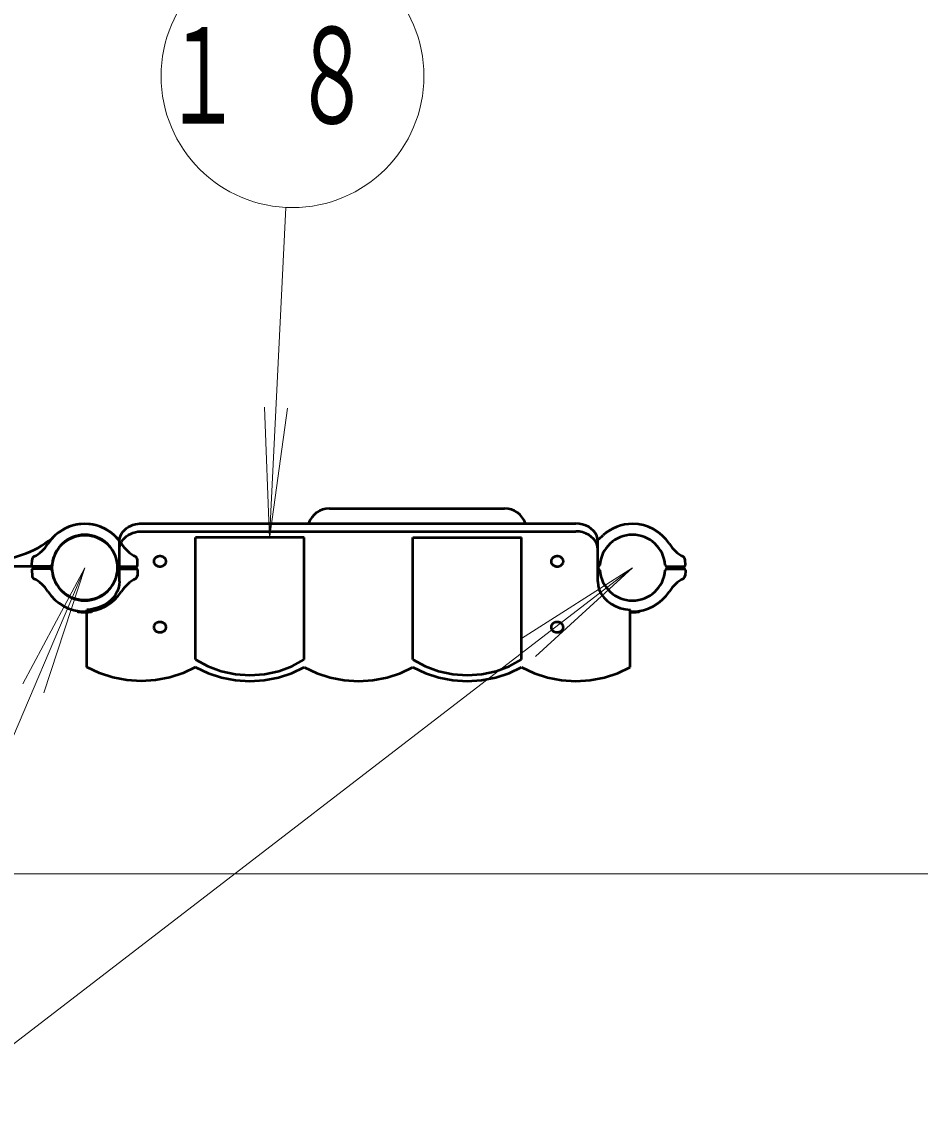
# Model space of a CAD drawing. Units: millimetres on the paper, scale 1:60. Extents: x -385 to 0, y -594 to 267.
# Drawn here: x -244.29 to -223.79, y 77.25 to 102.17 of the extents above; entities that cross this region are included whole.
import ezdxf

# ---------------------------------------------------------------- set-up
doc = ezdxf.new("R2010")
doc.units = ezdxf.units.MM
doc.layers.add('LY_1', color=140, linetype='Continuous', lineweight=50)
doc.styles.add('ＭＳ ゴシック', font='')
doc.styles.get('ＭＳ ゴシック').set_extended_font_data('MS Gothic')

msp = doc.modelspace()

# ---------------------------------------------------------------- linework, layer by layer
at = {"layer": 'LY_1', "color": 7, "lineweight": 13}
for p, q in [((-238.265, 97.936), (-238.642, 90.382)), ((-238.642, 90.382), (-238.754, 93.38)), ((-238.642, 90.382), (-238.232, 93.354)), ((-247.773, 78.181), (-242.856, 89.717)), ((-246.571, 77.25), (-230.356, 89.717)), ((-242.856, 89.717), (-244.269, 87.07)), ((-242.856, 89.717), (-243.788, 86.865)), ((-230.356, 89.717), (-232.885, 88.103)), ((-230.356, 89.717), (-232.566, 87.688)), ((-217.023, 82.734), (-352.273, 82.734)), ((-216.606, 82.734), (-352.273, 82.734))]:
    msp.add_line(p, q, dxfattribs=at)
at = {"layer": 'LY_1'}
for p, q in [((-237.273, 91.067), (-233.273, 91.067)), ((-241.564, 90.725), (-231.649, 90.725)), ((-241.564, 90.544), (-231.649, 90.544)), ((-242.064, 89.402), (-242.064, 90.316)), ((-237.846, 90.407), (-240.326, 90.407)), ((-240.326, 87.62), (-240.326, 90.407)), ((-237.846, 87.62), (-237.846, 90.407)), ((-235.366, 87.62), (-235.366, 90.407)), ((-235.366, 90.407), (-232.886, 90.407)), ((-232.886, 87.62), (-232.886, 90.407)), ((-231.149, 89.402), (-231.149, 90.316)), ((-243.638, 89.742), (-244.947, 89.742)), ((-244.063, 89.777), (-244.059, 89.898)), ((-243.638, 89.742), (-244.03, 89.742)), ((-242.075, 89.742), (-241.683, 89.742)), ((-242.075, 89.742), (-242.064, 89.742)), ((-241.649, 89.777), (-241.653, 89.898)), ((-231.138, 89.742), (-231.149, 89.742)), ((-229.575, 89.742), (-229.183, 89.742)), ((-229.149, 89.777), (-229.153, 89.898)), ((-244.063, 89.658), (-244.059, 89.536)), ((-244.063, 89.658), (-244.059, 89.527)), ((-243.638, 89.692), (-244.03, 89.692)), ((-243.638, 89.692), (-244.03, 89.692)), ((-242.075, 89.692), (-241.683, 89.692)), ((-242.075, 89.692), (-242.064, 89.692)), ((-241.649, 89.658), (-241.654, 89.527)), ((-231.138, 89.692), (-231.149, 89.692)), ((-229.575, 89.692), (-229.183, 89.692)), ((-229.149, 89.658), (-229.154, 89.527)), ((-243.023, 88.731), (-243.023, 88.728)), ((-243.023, 88.731), (-243.023, 88.728)), ((-242.806, 87.45), (-242.806, 88.755)), ((-242.69, 88.731), (-242.69, 88.728)), ((-230.406, 87.45), (-230.406, 88.755)), ((-230.19, 88.731), (-230.19, 88.728))]:
    msp.add_line(p, q, dxfattribs=at)
for points in [[(-242.064, 90.316), (-242.06, 90.364), (-242.05, 90.411), (-242.033, 90.458), (-242.009, 90.502), (-241.98, 90.543), (-241.944, 90.582), (-241.903, 90.617), (-241.858, 90.647), (-241.808, 90.673), (-241.755, 90.694), (-241.7, 90.71), (-241.642, 90.72), (-241.603, 90.724), (-241.564, 90.725)], [(-231.149, 90.316), (-231.155, 90.38), (-231.173, 90.442), (-231.203, 90.502), (-231.244, 90.557), (-231.295, 90.605), (-231.355, 90.647), (-231.422, 90.681), (-231.494, 90.705), (-231.571, 90.72), (-231.649, 90.725)], [(-242.064, 90.134), (-242.06, 90.182), (-242.05, 90.23), (-242.033, 90.276), (-242.009, 90.32), (-241.98, 90.362), (-241.944, 90.4), (-241.903, 90.435), (-241.858, 90.466), (-241.808, 90.492), (-241.755, 90.513), (-241.7, 90.528), (-241.642, 90.539), (-241.603, 90.542), (-241.564, 90.544)], [(-231.149, 90.134), (-231.155, 90.198), (-231.173, 90.261), (-231.203, 90.32), (-231.244, 90.375), (-231.295, 90.424), (-231.355, 90.466), (-231.422, 90.499), (-231.494, 90.524), (-231.571, 90.539), (-231.649, 90.544)], [(-242.064, 89.402), (-242.069, 89.325), (-242.086, 89.249), (-242.114, 89.175), (-242.153, 89.104), (-242.201, 89.038), (-242.259, 88.976), (-242.325, 88.921), (-242.399, 88.872), (-242.479, 88.832), (-242.565, 88.799), (-242.655, 88.775), (-242.747, 88.759), (-242.777, 88.757), (-242.806, 88.755)], [(-231.149, 89.402), (-231.14, 89.305), (-231.113, 89.21), (-231.069, 89.119), (-231.009, 89.034), (-230.934, 88.958), (-230.846, 88.892), (-230.747, 88.838), (-230.639, 88.796), (-230.525, 88.768), (-230.406, 88.755)], [(-240.326, 87.62), (-240.048, 87.469), (-239.743, 87.358), (-239.419, 87.29), (-239.086, 87.267), (-238.754, 87.29), (-238.43, 87.358), (-238.125, 87.469), (-237.846, 87.62)], [(-235.366, 87.62), (-235.088, 87.469), (-234.783, 87.358), (-234.459, 87.29), (-234.126, 87.267), (-233.794, 87.29), (-233.47, 87.358), (-233.165, 87.469), (-232.886, 87.62)], [(-240.326, 87.45), (-240.61, 87.313), (-240.916, 87.212), (-241.238, 87.151), (-241.566, 87.131), (-241.895, 87.151), (-242.216, 87.212), (-242.522, 87.313), (-242.806, 87.45)], [(-240.326, 87.45), (-240.042, 87.313), (-239.736, 87.212), (-239.415, 87.151), (-239.086, 87.131), (-238.758, 87.151), (-238.436, 87.212), (-238.13, 87.313), (-237.846, 87.45)], [(-237.846, 87.45), (-237.562, 87.313), (-237.256, 87.212), (-236.935, 87.151), (-236.606, 87.131), (-236.278, 87.151), (-235.956, 87.212), (-235.65, 87.313), (-235.366, 87.45)], [(-235.366, 87.45), (-235.082, 87.313), (-234.776, 87.212), (-234.455, 87.151), (-234.126, 87.131), (-233.798, 87.151), (-233.476, 87.212), (-233.17, 87.313), (-232.886, 87.45)], [(-232.886, 87.45), (-232.602, 87.313), (-232.296, 87.212), (-231.975, 87.151), (-231.646, 87.131), (-231.318, 87.151), (-230.996, 87.212), (-230.69, 87.313), (-230.406, 87.45)]]:
    msp.add_lwpolyline(points, dxfattribs=at)
for points in [[(-240.998, 89.861), (-240.999, 89.871), (-241, 89.881), (-241.003, 89.891), (-241.007, 89.901), (-241.011, 89.91), (-241.017, 89.919), (-241.024, 89.928), (-241.031, 89.936), (-241.04, 89.943), (-241.049, 89.95), (-241.058, 89.956), (-241.069, 89.962), (-241.08, 89.966), (-241.091, 89.97), (-241.103, 89.973), (-241.115, 89.975), (-241.127, 89.977), (-241.14, 89.977), (-241.152, 89.977), (-241.164, 89.975), (-241.176, 89.973), (-241.188, 89.97), (-241.2, 89.966), (-241.211, 89.962), (-241.221, 89.956), (-241.231, 89.95), (-241.24, 89.943), (-241.248, 89.936), (-241.256, 89.928), (-241.262, 89.919), (-241.268, 89.91), (-241.273, 89.901), (-241.277, 89.891), (-241.279, 89.881), (-241.281, 89.871), (-241.281, 89.861), (-241.281, 89.851), (-241.279, 89.841), (-241.277, 89.831), (-241.273, 89.821), (-241.268, 89.812), (-241.262, 89.803), (-241.256, 89.795), (-241.248, 89.787), (-241.24, 89.779), (-241.231, 89.772), (-241.221, 89.766), (-241.211, 89.761), (-241.2, 89.756), (-241.188, 89.752), (-241.176, 89.749), (-241.164, 89.747), (-241.152, 89.745), (-241.14, 89.745), (-241.127, 89.745), (-241.115, 89.747), (-241.103, 89.749), (-241.091, 89.752), (-241.08, 89.756), (-241.069, 89.761), (-241.058, 89.766), (-241.049, 89.772), (-241.04, 89.779), (-241.031, 89.787), (-241.024, 89.795), (-241.017, 89.803), (-241.011, 89.812), (-241.007, 89.821), (-241.003, 89.831), (-241, 89.841), (-240.999, 89.851)], [(-231.931, 89.861), (-231.932, 89.871), (-231.934, 89.881), (-231.936, 89.891), (-231.94, 89.901), (-231.945, 89.91), (-231.95, 89.919), (-231.957, 89.928), (-231.964, 89.936), (-231.973, 89.943), (-231.982, 89.95), (-231.992, 89.956), (-232.002, 89.962), (-232.013, 89.966), (-232.025, 89.97), (-232.036, 89.973), (-232.048, 89.975), (-232.061, 89.977), (-232.073, 89.977), (-232.085, 89.977), (-232.098, 89.975), (-232.11, 89.973), (-232.121, 89.97), (-232.133, 89.966), (-232.144, 89.962), (-232.154, 89.956), (-232.164, 89.95), (-232.173, 89.943), (-232.182, 89.936), (-232.189, 89.928), (-232.196, 89.919), (-232.201, 89.91), (-232.206, 89.901), (-232.21, 89.891), (-232.213, 89.881), (-232.214, 89.871), (-232.215, 89.861), (-232.214, 89.851), (-232.213, 89.841), (-232.21, 89.831), (-232.206, 89.821), (-232.201, 89.812), (-232.196, 89.803), (-232.189, 89.795), (-232.182, 89.787), (-232.173, 89.779), (-232.164, 89.772), (-232.154, 89.766), (-232.144, 89.761), (-232.133, 89.756), (-232.121, 89.752), (-232.11, 89.749), (-232.098, 89.747), (-232.085, 89.745), (-232.073, 89.745), (-232.061, 89.745), (-232.048, 89.747), (-232.036, 89.749), (-232.025, 89.752), (-232.013, 89.756), (-232.002, 89.761), (-231.992, 89.766), (-231.982, 89.772), (-231.973, 89.779), (-231.964, 89.787), (-231.957, 89.795), (-231.95, 89.803), (-231.945, 89.812), (-231.94, 89.821), (-231.936, 89.831), (-231.934, 89.841), (-231.932, 89.851)], [(-240.998, 88.359), (-240.999, 88.369), (-241, 88.379), (-241.003, 88.389), (-241.007, 88.399), (-241.011, 88.408), (-241.017, 88.417), (-241.024, 88.426), (-241.031, 88.434), (-241.04, 88.441), (-241.049, 88.448), (-241.058, 88.454), (-241.069, 88.46), (-241.08, 88.464), (-241.091, 88.468), (-241.103, 88.471), (-241.115, 88.474), (-241.127, 88.475), (-241.14, 88.475), (-241.152, 88.475), (-241.164, 88.474), (-241.176, 88.471), (-241.188, 88.468), (-241.2, 88.464), (-241.211, 88.46), (-241.221, 88.454), (-241.231, 88.448), (-241.24, 88.441), (-241.248, 88.434), (-241.256, 88.426), (-241.262, 88.417), (-241.268, 88.408), (-241.273, 88.399), (-241.277, 88.389), (-241.279, 88.379), (-241.281, 88.369), (-241.281, 88.359), (-241.281, 88.349), (-241.279, 88.339), (-241.277, 88.329), (-241.273, 88.32), (-241.268, 88.31), (-241.262, 88.301), (-241.256, 88.293), (-241.248, 88.285), (-241.24, 88.277), (-241.231, 88.27), (-241.221, 88.264), (-241.211, 88.259), (-241.2, 88.254), (-241.188, 88.25), (-241.176, 88.247), (-241.164, 88.245), (-241.152, 88.244), (-241.14, 88.243), (-241.127, 88.244), (-241.115, 88.245), (-241.103, 88.247), (-241.091, 88.25), (-241.08, 88.254), (-241.069, 88.259), (-241.058, 88.264), (-241.049, 88.27), (-241.04, 88.277), (-241.031, 88.285), (-241.024, 88.293), (-241.017, 88.301), (-241.011, 88.31), (-241.007, 88.32), (-241.003, 88.329), (-241, 88.339), (-240.999, 88.349)], [(-231.931, 88.359), (-231.932, 88.369), (-231.934, 88.379), (-231.936, 88.389), (-231.94, 88.399), (-231.945, 88.408), (-231.95, 88.417), (-231.957, 88.426), (-231.964, 88.434), (-231.973, 88.441), (-231.982, 88.448), (-231.992, 88.454), (-232.002, 88.46), (-232.013, 88.464), (-232.025, 88.468), (-232.036, 88.471), (-232.048, 88.474), (-232.061, 88.475), (-232.073, 88.475), (-232.085, 88.475), (-232.098, 88.474), (-232.11, 88.471), (-232.121, 88.468), (-232.133, 88.464), (-232.144, 88.46), (-232.154, 88.454), (-232.164, 88.448), (-232.173, 88.441), (-232.182, 88.434), (-232.189, 88.426), (-232.196, 88.417), (-232.201, 88.408), (-232.206, 88.399), (-232.21, 88.389), (-232.213, 88.379), (-232.214, 88.369), (-232.215, 88.359), (-232.214, 88.349), (-232.213, 88.339), (-232.21, 88.329), (-232.206, 88.32), (-232.201, 88.31), (-232.196, 88.301), (-232.189, 88.293), (-232.182, 88.285), (-232.173, 88.277), (-232.164, 88.27), (-232.154, 88.264), (-232.144, 88.259), (-232.133, 88.254), (-232.121, 88.25), (-232.11, 88.247), (-232.098, 88.245), (-232.085, 88.244), (-232.073, 88.243), (-232.061, 88.244), (-232.048, 88.245), (-232.036, 88.247), (-232.025, 88.25), (-232.013, 88.254), (-232.002, 88.259), (-231.992, 88.264), (-231.982, 88.27), (-231.973, 88.277), (-231.964, 88.285), (-231.957, 88.293), (-231.95, 88.301), (-231.945, 88.31), (-231.94, 88.32), (-231.936, 88.329), (-231.934, 88.339), (-231.932, 88.349)]]:
    msp.add_lwpolyline(points, close=True, dxfattribs=at)
at = {"layer": 'LY_1', "color": 7, "lineweight": 13}
msp.add_circle((-238.115, 100.932), 3, dxfattribs=at)
at = {"layer": 'LY_1'}
msp.add_circle((-242.856, 89.717), 0.743, dxfattribs=at)
for centre, radius, start, end in [((-237.273, 90.567), 0.5, 90, 161.541), ((-233.273, 90.567), 0.5, 18.459, 90), ((-242.856, 89.717), 1, 90, 147.2728), ((-242.856, 89.717), 1, 90, 132.2172), ((-242.856, 89.717), 1, 32.7272, 90), ((-242.856, 89.717), 1, 47.7828, 90), ((-230.356, 89.717), 1, 90, 132.2172), ((-230.356, 89.717), 1, 32.7272, 90), ((-242.856, 89.717), 0.75, 90, 175.7293), ((-242.856, 89.717), 0.75, 4.2707, 175.7293), ((-242.856, 89.717), 0.75, 4.2707, 90), ((-230.356, 89.717), 0.75, 4.2707, 175.7293), ((-244.984, 92.062), 2.167, 271.0842, 312.2172), ((-244.399, 90.708), 0.833, 297.4588, 327.2728), ((-240.729, 92.062), 2.167, 227.7828, 232.0277), ((-241.314, 90.708), 0.833, 212.7272, 242.5412), ((-232.484, 92.062), 2.167, 307.9723, 312.2172), ((-228.814, 90.708), 0.833, 212.7272, 242.5412), ((-243.976, 89.895), 0.0833, 117.4588, 178), ((-243.976, 89.895), 0.0833, 117.4588, 178), ((-241.737, 89.895), 0.0833, 2, 62.5412), ((-241.737, 89.895), 0.0833, 2, 62.5412), ((-229.237, 89.895), 0.0833, 2, 62.5412), ((-229.237, 89.895), 0.0833, 2, 62.5412), ((-244.03, 89.775), 0.0333, 178, 270), ((-243.638, 89.775), 0.0333, 270, 355.7293), ((-243.638, 89.775), 0.0333, 270, 355.7293), ((-242.075, 89.775), 0.0333, 184.2707, 270), ((-242.075, 89.775), 0.0333, 184.2707, 270), ((-241.683, 89.775), 0.0333, 270, 2), ((-231.138, 89.775), 0.0333, 270, 355.7293), ((-229.575, 89.775), 0.0333, 184.2707, 270), ((-229.183, 89.775), 0.0333, 270, 2), ((-244.03, 89.659), 0.0333, 90, 182), ((-244.03, 89.659), 0.0333, 90, 182), ((-243.976, 89.539), 0.0833, 182, 242.5412), ((-243.976, 89.539), 0.0833, 182, 242.5412), ((-244.399, 88.726), 0.833, 32.7272, 62.5412), ((-244.399, 88.726), 0.833, 32.7272, 62.5412), ((-243.638, 89.659), 0.0333, 4.2707, 90), ((-243.638, 89.659), 0.0333, 4.2707, 90), ((-242.856, 89.717), 0.75, 184.2707, 270), ((-242.856, 89.717), 0.75, 184.2707, 355.7293), ((-242.856, 89.717), 0.75, 270, 355.7293), ((-242.075, 89.659), 0.0333, 90, 175.7293), ((-242.075, 89.659), 0.0333, 90, 175.7293), ((-241.314, 88.726), 0.833, 117.4588, 147.2728), ((-241.737, 89.539), 0.0833, 297.4588, 358), ((-241.683, 89.659), 0.0333, 358, 90), ((-231.138, 89.659), 0.0333, 4.2707, 90), ((-230.356, 89.717), 0.75, 184.2707, 355.7293), ((-229.575, 89.659), 0.0333, 90, 175.7293), ((-228.814, 88.726), 0.833, 117.4588, 147.2728), ((-229.237, 89.539), 0.0833, 297.4588, 358), ((-229.183, 89.659), 0.0333, 358, 90), ((-242.856, 89.717), 1, 212.7272, 270), ((-242.856, 89.717), 1, 212.7272, 270), ((-242.856, 89.717), 1, 270, 327.2728), ((-230.356, 89.717), 1, 270, 327.2728), ((-243.006, 88.728), 0.0167, 180, 261.3731), ((-243.006, 88.728), 0.0167, 180, 261.3731), ((-242.856, 89.717), 1, 270, 272.866), ((-242.706, 88.728), 0.0167, 278.6269, 0), ((-230.356, 89.717), 1, 267.134, 270), ((-230.206, 88.728), 0.0167, 278.6269, 0), ((-242.856, 89.717), 1.017, 261.3731, 270), ((-242.856, 89.717), 1.017, 261.3731, 270), ((-242.856, 89.717), 1.017, 270, 278.6269), ((-242.856, 89.717), 1.017, 270, 272.819), ((-230.356, 89.717), 1.017, 267.181, 270), ((-230.356, 89.717), 1.017, 270, 278.6269)]:
    msp.add_arc(centre, radius, start, end, dxfattribs=at)

# ---------------------------------------------------------------- texts
at = {"layer": 'LY_1', "color": 7, "insert": (-238.115, 100.932), "char_height": 2.199, "attachment_point": 5, "style": 'ＭＳ ゴシック'}
msp.add_mtext('\\T1.64;\\W0.6;１８', dxfattribs=at)

doc.saveas('drawing.dxf')
